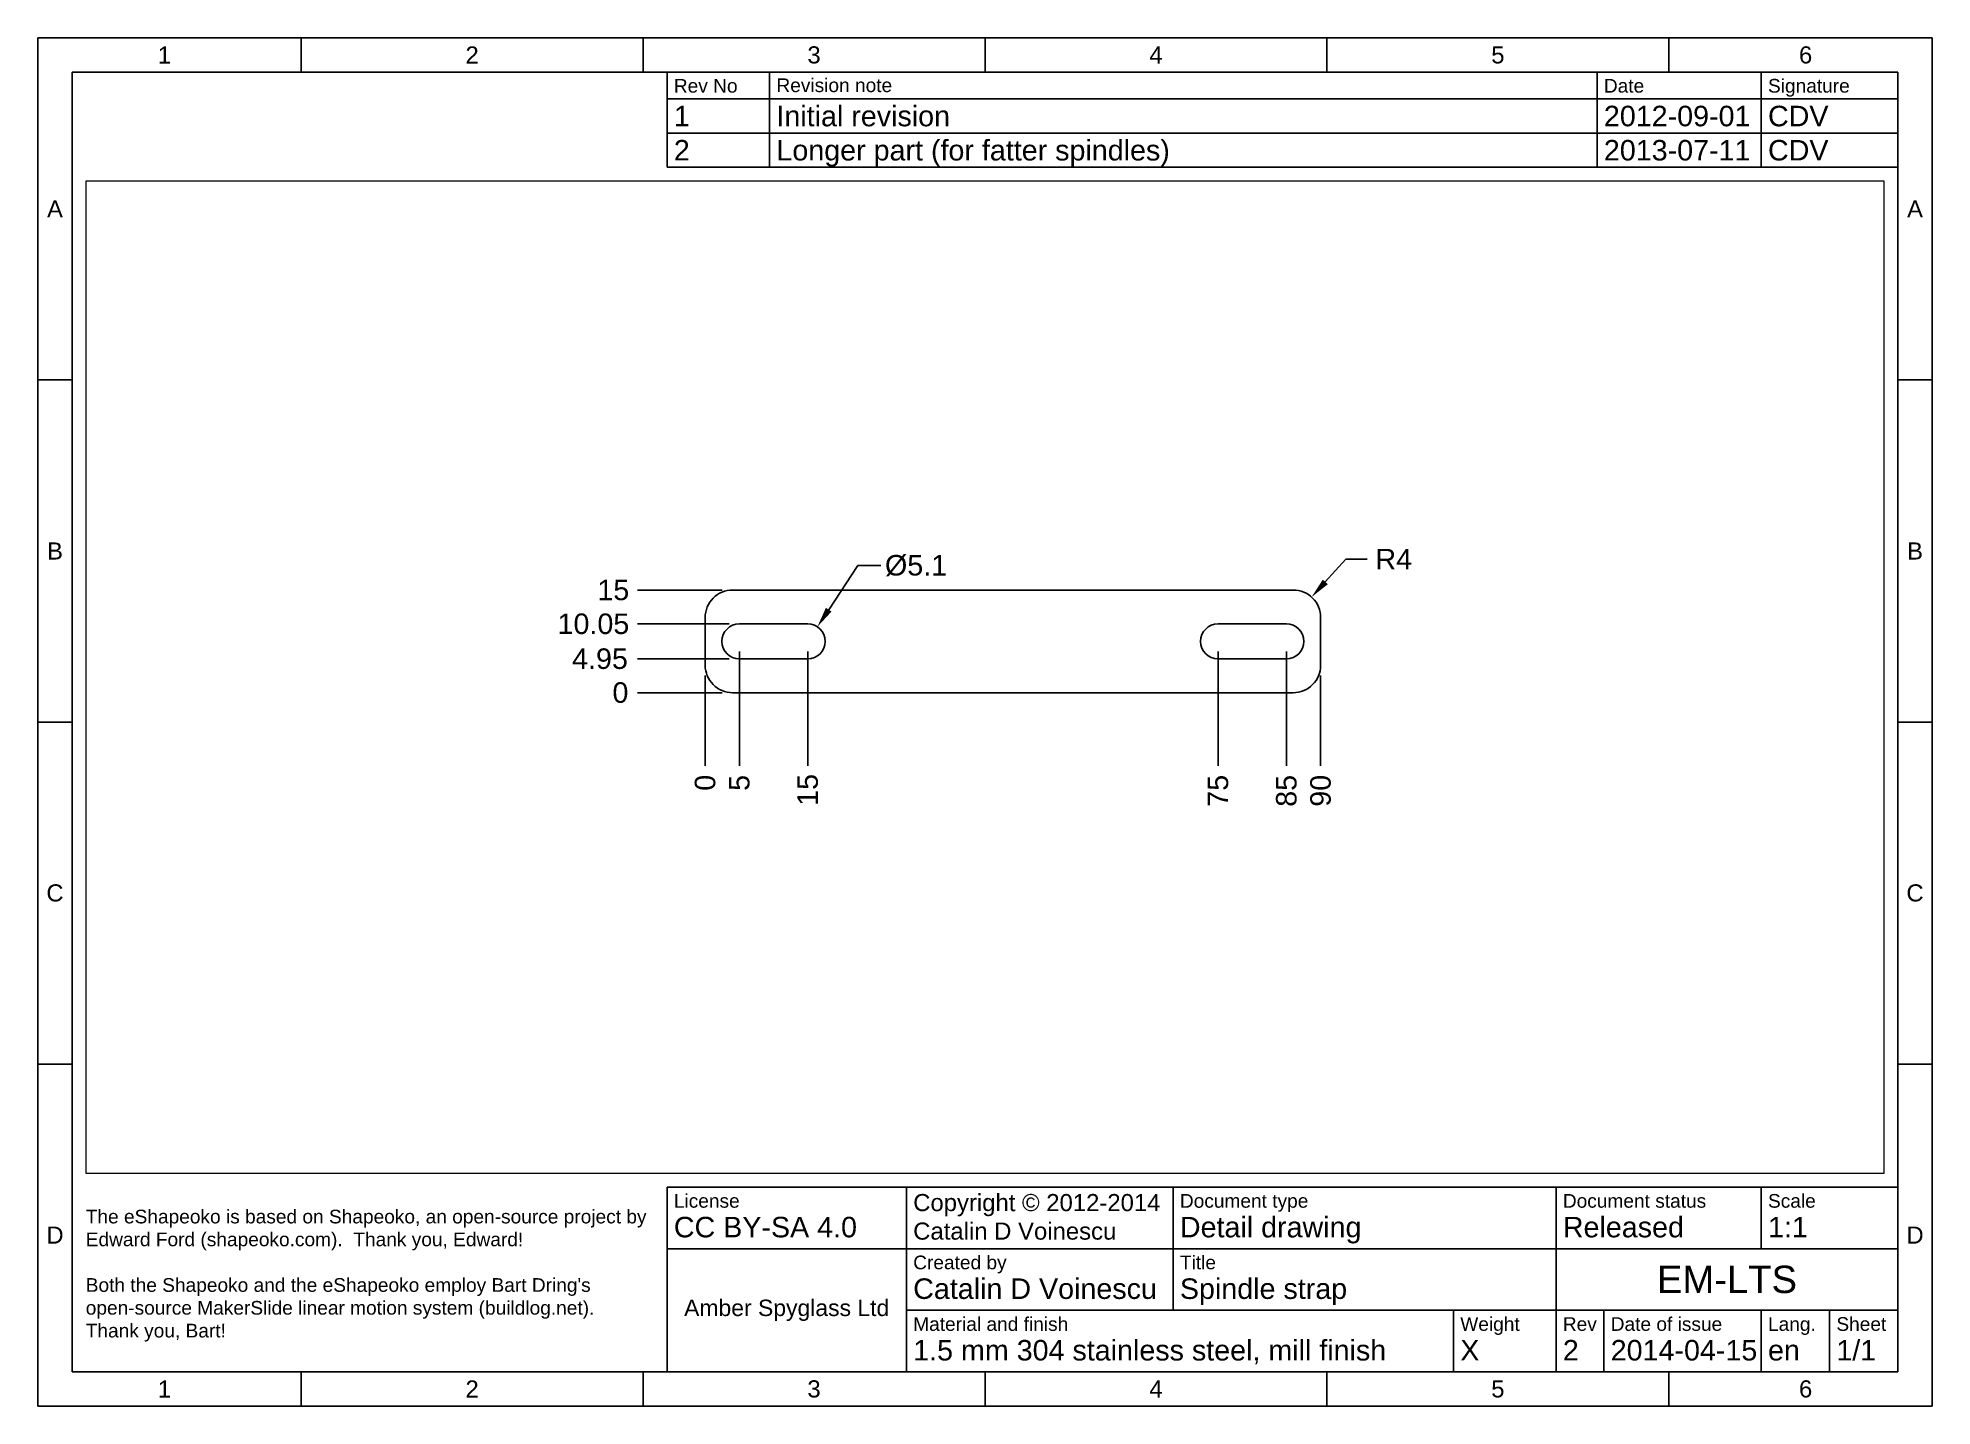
# Paper-space layout 'Sheet1' of a CAD drawing. Header units: millimetres. Extents: x 15 to 292, y 5 to 205.
# The model-space entities are those that its viewports show. They can reach past a viewport. Long polylines and large blocks are cut down to what shows.
import ezdxf

# ---------------------------------------------------------------- set-up
doc = ezdxf.new("R2010")
doc.units = ezdxf.units.MM
doc.layers.add('Dimensions', color=7, linetype='Continuous')
doc.layers.add('Parts', color=7, linetype='Continuous')
doc.styles.get("Standard").update_dxf_attribs({"font": 'arial.ttf'})
doc.dimstyles.new('Copy of Standard', dxfattribs={"dimtxt": 3, "dimasz": 3, "dimexe": 3, "dimexo": 1.5, "dimgap": 1.5, "dimtad": 0, "dimtoh": 1, "dimdsep": 46, "dimtxsty": 'Standard', "dimcen": 0, "dimadec": 0, "dimazin": 2, "dimtfac": 1, "dimtofl": 0, "dimtmove": 0, "dimatfit": 3, "dimfxl": 1, "dimtolj": 1, "dimtzin": 0, "dimarcsym": 0})

# ---------------------------------------------------------------- blocks, each defined once
blk = doc.blocks.new('*D1')
at = {"layer": 'Defpoints', "color": 0}
for p in [(0, 4), (0, 0), (0, -10.69)]:
    blk.add_point(p, dxfattribs=at)
at = {"layer": 'Dimensions', "color": 0, "lineweight": -2}
blk.add_line((0, 2.5), (0, -10.69), dxfattribs=at)
at = {"layer": 'Dimensions', "color": 0, "insert": (0, -13.17), "char_height": 3, "attachment_point": 5, "rotation": 90}
blk.add_mtext('\\A1;0', dxfattribs=at)
blk = doc.blocks.new('*D2')
at = {"layer": 'Defpoints', "color": 0}
for p in [(5, 7.5), (0, 0), (5, -10.69)]:
    blk.add_point(p, dxfattribs=at)
at = {"layer": 'Dimensions', "color": 0, "lineweight": -2}
blk.add_line((5, 6), (5, -10.69), dxfattribs=at)
at = {"layer": 'Dimensions', "color": 0, "insert": (5, -13.19), "char_height": 3, "attachment_point": 5, "rotation": 90}
blk.add_mtext('\\A1;5', dxfattribs=at)
blk = doc.blocks.new('*D3')
at = {"layer": 'Defpoints', "color": 0}
for p in [(15, 7.5), (0, 0), (15, -10.69)]:
    blk.add_point(p, dxfattribs=at)
at = {"layer": 'Dimensions', "color": 0, "lineweight": -2}
blk.add_line((15, 6), (15, -10.69), dxfattribs=at)
at = {"layer": 'Dimensions', "color": 0, "insert": (15, -14.21), "char_height": 3, "attachment_point": 5, "rotation": 90}
blk.add_mtext('\\A1;15', dxfattribs=at)
blk = doc.blocks.new('*D4')
at = {"layer": 'Defpoints', "color": 0}
for p in [(75, 7.5), (0, 0), (75, -10.69)]:
    blk.add_point(p, dxfattribs=at)
at = {"layer": 'Dimensions', "color": 0, "lineweight": -2}
blk.add_line((75, 6), (75, -10.69), dxfattribs=at)
at = {"layer": 'Dimensions', "color": 0, "insert": (75, -14.34), "char_height": 3, "attachment_point": 5, "rotation": 90}
blk.add_mtext('\\A1;75', dxfattribs=at)
blk = doc.blocks.new('*D5')
at = {"layer": 'Defpoints', "color": 0}
for p in [(85, 7.5), (0, 0), (85, -10.69)]:
    blk.add_point(p, dxfattribs=at)
at = {"layer": 'Dimensions', "color": 0, "lineweight": -2}
blk.add_line((85, 6), (85, -10.69), dxfattribs=at)
at = {"layer": 'Dimensions', "color": 0, "insert": (85, -14.35), "char_height": 3, "attachment_point": 5, "rotation": 90}
blk.add_mtext('\\A1;85', dxfattribs=at)
blk = doc.blocks.new('*D6')
at = {"layer": 'Defpoints', "color": 0}
for p in [(90, 4), (0, 0), (90, -10.69)]:
    blk.add_point(p, dxfattribs=at)
at = {"layer": 'Dimensions', "color": 0, "lineweight": -2}
blk.add_line((90, 2.5), (90, -10.69), dxfattribs=at)
at = {"layer": 'Dimensions', "color": 0, "insert": (90, -14.34), "char_height": 3, "attachment_point": 5, "rotation": 90}
blk.add_mtext('\\A1;90', dxfattribs=at)
blk = doc.blocks.new('*D7')
at = {"layer": 'Defpoints', "color": 0}
for p in [(-9.91, 0), (0, 0), (4, 0)]:
    blk.add_point(p, dxfattribs=at)
at = {"layer": 'Dimensions', "color": 0, "lineweight": -2}
blk.add_line((2.5, 0), (-9.91, 0), dxfattribs=at)
at = {"layer": 'Dimensions', "color": 0, "insert": (-12.39, 0), "char_height": 3, "attachment_point": 5}
blk.add_mtext('\\A1;0', dxfattribs=at)
blk = doc.blocks.new('*D8')
at = {"layer": 'Defpoints', "color": 0}
for p in [(-9.91, 15), (4, 15), (0, 0)]:
    blk.add_point(p, dxfattribs=at)
at = {"layer": 'Dimensions', "color": 0, "lineweight": -2}
blk.add_line((2.5, 15), (-9.91, 15), dxfattribs=at)
at = {"layer": 'Dimensions', "color": 0, "insert": (-13.43, 15), "char_height": 3, "attachment_point": 5}
blk.add_mtext('\\A1;15', dxfattribs=at)
blk = doc.blocks.new('*D9')
at = {"layer": 'Defpoints', "color": 0}
for p in [(-9.91, 4.95), (5, 4.95), (0, 0)]:
    blk.add_point(p, dxfattribs=at)
at = {"layer": 'Dimensions', "color": 0, "lineweight": -2}
blk.add_line((3.5, 4.95), (-9.91, 4.95), dxfattribs=at)
at = {"layer": 'Dimensions', "color": 0, "insert": (-15.38, 4.95), "char_height": 3, "attachment_point": 5}
blk.add_mtext('\\A1;4.95', dxfattribs=at)
blk = doc.blocks.new('*D10')
at = {"layer": 'Defpoints', "color": 0}
for p in [(-9.91, 10.05), (5, 10.05), (0, 0)]:
    blk.add_point(p, dxfattribs=at)
at = {"layer": 'Dimensions', "color": 0, "lineweight": -2}
blk.add_line((3.5, 10.05), (-9.91, 10.05), dxfattribs=at)
at = {"layer": 'Dimensions', "color": 0, "insert": (-16.34, 10.05), "char_height": 3, "attachment_point": 5}
blk.add_mtext('\\A1;10.05', dxfattribs=at)
blk = doc.blocks.new('*D11')
at = {"layer": 'Defpoints', "color": 0}
for p in [(16.41, 9.63), (13.59, 5.37)]:
    blk.add_point(p, dxfattribs=at)
at = {"layer": 'Dimensions', "color": 0, "lineweight": -2}
for p, q in [((22.34, 18.57), (18.07, 12.13)), ((25.67, 18.57), (22.34, 18.57))]:
    blk.add_line(p, q, dxfattribs=at)
at = {"layer": 'Dimensions', "color": 0}
blk.add_solid([(17.65, 12.4), (18.48, 11.85), (16.41, 9.63)], dxfattribs=at)
at = {"layer": 'Dimensions', "color": 0, "insert": (30.84, 18.57), "char_height": 3, "attachment_point": 5}
blk.add_mtext('\\A1;%%c5.1', dxfattribs=at)
blk = doc.blocks.new('*D12')
at = {"layer": 'Defpoints', "color": 0}
for p in [(88.68, 13.97), (86, 11)]:
    blk.add_point(p, dxfattribs=at)
at = {"layer": 'Dimensions', "color": 0, "lineweight": -2}
for p, q in [((93.7, 19.52), (90.69, 16.19)), ((96.79, 19.52), (93.7, 19.52))]:
    blk.add_line(p, q, dxfattribs=at)
at = {"layer": 'Dimensions', "color": 0}
blk.add_solid([(90.32, 16.53), (91.06, 15.86), (88.68, 13.97)], dxfattribs=at)
at = {"layer": 'Dimensions', "color": 0, "insert": (100.7, 19.52), "char_height": 3, "attachment_point": 5}
blk.add_mtext('\\A1;R4', dxfattribs=at)

msp = doc.modelspace()

# ---------------------------------------------------------------- linework, layer by layer
at = {"layer": 'Parts'}
for points in [[(4, 0), (86, 0, 0.4142136), (90, 4), (90, 11, 0.4142136), (86, 15), (4, 15, 0.4142136), (0, 11), (0, 4, 0.4142136)], [(5, 4.95), (15, 4.95, 1), (15, 10.05), (5, 10.05, 1)], [(75, 4.95), (85, 4.95, 1), (85, 10.05), (75, 10.05, 1)]]:
    msp.add_lwpolyline(points, format="xyb", close=True, dxfattribs=at)

# ---------------------------------------------------------------- dimensions: what is measured, and where the dimension line sits
at = {"layer": 'Dimensions'}
dim = msp.add_diameter_dim_2p(p1=(13.591, 5.375), p2=(16.409, 9.625), dimstyle='Copy of Standard', dxfattribs=at)
dim.commit()
dim.dimension.update_dxf_attribs({"geometry": '*D11', "text_midpoint": (30.84, 18.571), "dimtype": 131})
dim = msp.add_radius_dim(center=(86, 11), mpoint=(88.682, 13.968), dimstyle='Copy of Standard', dxfattribs=at)
dim.commit()
dim.dimension.update_dxf_attribs({"geometry": '*D12', "text_midpoint": (100.7, 19.519), "dimtype": 132})
for feature_location, offset, dtype, picture, middle in [((4, 15), (-13.915, 0), 0, '*D8', (-13.431, 15)), ((5, 10.05), (-14.915, 0), 0, '*D10', (-16.341, 10.05)), ((5, 4.95), (-14.915, 0), 0, '*D9', (-15.378, 4.95)), ((5, 7.5), (0, -18.195), 1, '*D2', (5, -13.188)), ((15, 7.5), (0, -18.195), 1, '*D3', (15, -14.211)), ((75, 7.5), (0, -18.195), 1, '*D4', (75, -14.34)), ((85, 7.5), (0, -18.195), 1, '*D5', (85, -14.353)), ((0, 4), (0, -14.694925347), 1, '*D1', (0, -13.171425347)), ((90, 4), (0, -14.695), 1, '*D6', (90, -14.335)), ((4, 0), (-13.914629527, 0), 0, '*D7', (-12.391129527, 0))]:
    dim = msp.add_ordinate_dim(feature_location=feature_location, offset=offset, dtype=dtype, origin=(0, 0), dimstyle='Copy of Standard', dxfattribs=at)
    dim.commit()
    dim.dimension.update_dxf_attribs({"geometry": picture, "text_midpoint": middle})

psp = doc.layouts.new('Sheet1')

# ---------------------------------------------------------------- linework, layer by layer
for p, q in [((292, 205), (15, 205)), ((15, 205), (15, 5)), ((53.5, 205), (53.5, 200)), ((103.5, 205), (103.5, 200)), ((153.5, 205), (153.5, 200)), ((203.5, 205), (203.5, 200)), ((253.5, 205), (253.5, 200)), ((292, 5), (292, 205)), ((287, 200), (20, 200)), ((20, 200), (20, 10)), ((107, 200.08), (107, 196.08)), ((287, 200), (107, 200)), ((122, 200.08), (122, 196.08)), ((243, 196.08), (243, 200)), ((267, 196.08), (267, 200)), ((287, 10), (287, 200)), ((287, 196.08), (287, 200)), ((107, 196.08), (287, 196.08)), ((107, 196.08), (107, 191.08)), ((122, 196.08), (122, 191.08)), ((243, 191.08), (243, 196.08)), ((267, 191.08), (267, 196.08)), ((287, 191.08), (287, 196.08)), ((107, 191.08), (287, 191.08)), ((107, 191.08), (107, 186.08)), ((122, 191.08), (122, 186.08)), ((243, 186.08), (243, 191.08)), ((267, 186.08), (267, 191.08)), ((287, 186.08), (287, 191.08)), ((107, 186.08), (287, 186.08)), ((15, 155), (20, 155)), ((287, 155), (292, 155)), ((15, 105), (20, 105)), ((287, 105), (292, 105)), ((15, 55), (20, 55)), ((287, 55), (292, 55)), ((287, 40), (287, 10)), ((107, 10), (107, 37)), ((107, 37), (287, 37)), ((142, 10), (142, 37)), ((181, 19), (181, 37)), ((237, 10), (237, 37)), ((267, 28), (267, 37)), ((107, 28), (287, 28)), ((142, 19), (287, 19)), ((222, 10), (222, 19)), ((244, 10), (244, 19)), ((267, 10), (267, 19)), ((277, 10), (277, 19)), ((20, 10), (287, 10)), ((53.5, 10), (53.5, 5)), ((103.5, 10), (103.5, 5)), ((287, 10), (107, 10)), ((107, 10), (287, 10)), ((153.5, 10), (153.5, 5)), ((203.5, 10), (203.5, 5)), ((253.5, 10), (253.5, 5)), ((15, 5), (292, 5))]:
    psp.add_line(p, q)

# ---------------------------------------------------------------- texts
for s, insert, char_height, width, attachment_point in [('{1}', (33.5, 202.5), 2.5, 40, 5), ('{2}', (78.5, 202.5), 2.5, 50, 5), ('{3}', (128.5, 202.5), 2.5, 50, 5), ('{4}', (178.5, 202.5), 2.5, 50, 5), ('{5}', (228.5, 202.5), 2.5, 50, 5), ('{6}', (273.5, 202.5), 2.5, 40, 5), ('{Rev No}', (108, 199), 2, 13, 1), ('{Revision note}', (123, 199.08), 2, 99, 1), ('{Date}', (244, 199), 2, 22, 1), ('{Signature}', (268, 199), 2, 18, 1), ('{1}', (108, 195.08), 3, 13, 1), ('{Initial revision}', (123, 195.08), 3, 99, 1), ('{2012-09-01}', (244, 195.08), 3, 22, 1), ('{CDV}', (268, 195.08), 3, 18, 1), ('{2}', (108, 190.08), 3, 13, 1), ('{Longer part (for fatter spindles)}', (123, 190.08), 3, 99, 1), ('{2013-07-11}', (244, 190.08), 3, 22, 1), ('{CDV}', (268, 190.08), 3, 18, 1), ('{A}', (17.5, 180), 2.5, 5, 5), ('{A}', (289.5, 180), 2.5, 5, 5), ('{B}', (17.5, 130), 2.5, 5, 5), ('{B}', (289.5, 130), 2.5, 5, 5), ('{C}', (17.5, 80), 2.5, 5, 5), ('{C}', (289.5, 80), 2.5, 5, 5), ('{License\\P\\H1.5x;CC BY-SA 4.0}', (108, 36), 2, 33, 1), ('{Copyright © 2012-2014\\PCatalin D Voinescu}', (143, 36), 2.5, 37, 1), ('{Scale\\P\\H1.5x;1:1}', (268, 36), 2, 18, 1), ("{\\PThe eShapeoko is based on Shapeoko, an open-source project by Edward Ford (shapeoko.com).  Thank you, Edward!\\P\\PBoth the Shapeoko and the eShapeoko employ Bart Dring's open-source MakerSlide linear motion system (buildlog.net).  Thank you, Bart!}", (22, 37.04), 2, 83, 1), ('{Document type\\P\\H1.5x;Detail drawing}', (182, 36), 2, 54, 1), ('{Document status\\P\\H1.5x;Released}', (238, 36), 2, 28, 1), ('{D}', (17.5, 30), 2.5, 5, 5), ('{D}', (289.5, 30), 2.5, 5, 5), ('{Created by\\P\\H1.5x;Catalin D Voinescu}', (143, 27), 2, 37, 1), ('{Title\\P\\H1.5x;Spindle strap}', (182, 27), 2, 54, 1), ('{EM-LTS}', (262, 23.5), 4, 48, 5), ('{\\H0.8x;Amber Spyglass Ltd}', (124.5, 19), 3, 33, 5), ('{Material and finish\\P\\H1.5x;1.5 mm 304 stainless steel, mill finish}', (143, 18), 2, 78, 1), ('{Weight\\P\\H1.5x;X}', (223, 18), 2, 13, 1), ('{Rev\\P\\H1.5x;2}', (238, 18), 2, 6, 1), ('{Date of issue\\P\\H1.5x;2014-04-15}', (245, 18), 2, 21.3076, 1), ('{Lang.\\P\\H1.5x;en}', (268, 18), 2, 8, 1), ('{Sheet\\P\\H1.5x;1/1}', (278, 18), 2, 8, 1), ('{1}', (33.5, 7.5), 2.5, 40, 5), ('{2}', (78.5, 7.5), 2.5, 50, 5), ('{3}', (128.5, 7.5), 2.5, 50, 5), ('{4}', (178.5, 7.5), 2.5, 50, 5), ('{5}', (228.5, 7.5), 2.5, 50, 5), ('{6}', (273.5, 7.5), 2.5, 40, 5)]:
    psp.add_mtext(s, dxfattribs=dict(insert=insert, char_height=char_height, width=width, attachment_point=attachment_point))

# ---------------------------------------------------------------- viewports
at = {"layer": '0', "color": 7}
psp.add_viewport(center=(153.5, 111.54), size=(263, 145), view_center_point=(40.922, 2.253), view_height=145, dxfattribs=at)

doc.saveas('drawing.dxf')
